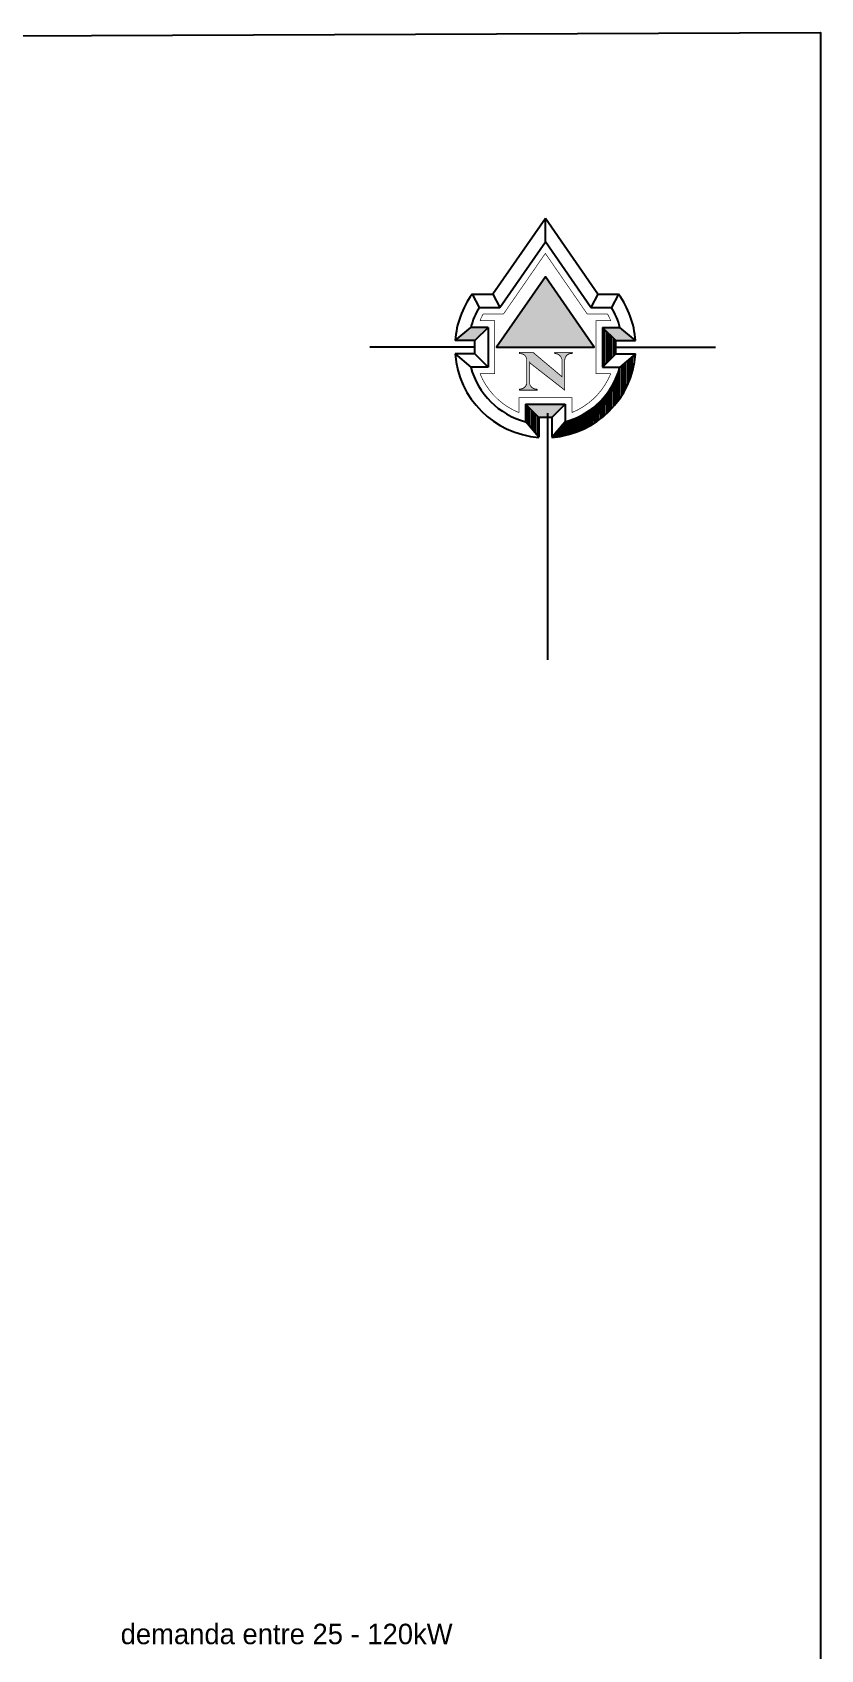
# Model space of a CAD drawing. Extents: x 604418 to 606014, y 1310869 to 1312555.
# Drawn here: x 605940.1 to 606013.8, y 1311136.3 to 1311287.5 of the extents above; entities that cross this region are included whole.
import ezdxf

# ---------------------------------------------------------------- set-up
doc = ezdxf.new("R2010")
doc.units = 0
doc.header["$MEASUREMENT"] = 0
doc.layers.get('0').update_dxf_attribs({"color": 10})
doc.layers.add('0.CARTOGRAFIA', color=8, linetype='Continuous')
doc.layers.add('NORTE', color=1, linetype='Continuous')
doc.layers.add('1-Cartografia', color=7, linetype='Continuous', lineweight=13)

# ---------------------------------------------------------------- blocks, each defined once
blk = doc.blocks.new('*X1896')
at = {"color": 0}
for p, q in [((38.73, 173.35), (38.68, 173.35)), ((38.81, 173.33), (38.72, 173.33)), ((38.89, 173.3), (38.76, 173.3)), ((38.97, 173.28), (38.79, 173.28)), ((39.04, 173.26), (38.83, 173.26)), ((39.11, 173.24), (38.86, 173.24)), ((39.18, 173.22), (38.9, 173.22)), ((39.24, 173.2), (38.93, 173.2)), ((39.3, 173.18), (38.97, 173.18)), ((39.36, 173.16), (39, 173.16)), ((39.42, 173.14), (39.03, 173.14)), ((39.48, 173.12), (39.07, 173.12)), ((39.54, 173.1), (39.1, 173.1)), ((39.59, 173.08), (39.13, 173.08)), ((39.64, 173.06), (39.16, 173.06)), ((39.7, 173.04), (39.19, 173.04)), ((39.75, 173.02), (39.22, 173.02)), ((39.8, 173), (39.25, 173)), ((39.85, 172.98), (39.28, 172.98)), ((39.89, 172.96), (39.31, 172.96)), ((39.94, 172.94), (39.34, 172.94)), ((39.99, 172.92), (39.37, 172.92)), ((40.03, 172.9), (39.4, 172.9)), ((40.08, 172.88), (39.43, 172.88)), ((40.12, 172.86), (39.46, 172.86)), ((40.16, 172.84), (39.49, 172.84)), ((40.21, 172.82), (39.52, 172.82)), ((40.25, 172.8), (39.54, 172.8)), ((40.29, 172.78), (39.57, 172.78)), ((40.33, 172.76), (39.6, 172.76)), ((40.37, 172.74), (39.63, 172.74)), ((40.41, 172.72), (39.65, 172.72)), ((40.44, 172.7), (39.68, 172.7)), ((40.48, 172.67), (39.7, 172.67)), ((40.52, 172.65), (39.73, 172.65)), ((40.56, 172.63), (39.76, 172.63)), ((40.59, 172.61), (39.78, 172.61)), ((40.63, 172.59), (39.81, 172.59)), ((40.66, 172.57), (39.83, 172.57)), ((40.7, 172.55), (39.86, 172.55)), ((40.73, 172.53), (39.88, 172.53)), ((40.77, 172.51), (39.91, 172.51)), ((40.8, 172.49), (39.93, 172.49)), ((40.83, 172.47), (39.95, 172.47)), ((40.87, 172.45), (39.98, 172.45)), ((40.9, 172.43), (40, 172.43)), ((40.93, 172.41), (40.02, 172.41)), ((40.96, 172.39), (40.05, 172.39)), ((41, 172.37), (40.07, 172.37)), ((41.03, 172.35), (40.09, 172.35)), ((41.06, 172.33), (40.12, 172.33)), ((41.09, 172.31), (40.14, 172.31)), ((41.12, 172.29), (40.16, 172.29)), ((41.15, 172.27), (40.18, 172.27)), ((41.18, 172.25), (40.2, 172.25)), ((41.21, 172.23), (40.23, 172.23)), ((41.23, 172.21), (40.25, 172.21)), ((41.26, 172.19), (40.27, 172.19)), ((41.29, 172.17), (40.29, 172.17)), ((41.32, 172.15), (40.31, 172.15)), ((41.35, 172.13), (40.33, 172.13)), ((41.37, 172.11), (40.35, 172.11)), ((41.4, 172.09), (40.37, 172.09)), ((41.43, 172.07), (40.39, 172.07)), ((41.45, 172.05), (40.41, 172.05)), ((41.48, 172.02), (40.43, 172.02)), ((41.51, 172), (40.45, 172)), ((41.53, 171.98), (40.47, 171.98)), ((41.56, 171.96), (40.49, 171.96)), ((41.58, 171.94), (40.51, 171.94)), ((41.61, 171.92), (40.53, 171.92)), ((41.63, 171.9), (40.55, 171.9)), ((41.66, 171.88), (40.57, 171.88)), ((41.68, 171.86), (40.59, 171.86)), ((41.71, 171.84), (40.61, 171.84)), ((41.73, 171.82), (40.63, 171.82)), ((41.75, 171.8), (40.65, 171.8)), ((41.78, 171.78), (40.66, 171.78)), ((41.8, 171.76), (40.68, 171.76)), ((41.82, 171.74), (40.7, 171.74)), ((41.85, 171.72), (40.72, 171.72)), ((41.87, 171.7), (40.74, 171.7)), ((41.89, 171.68), (40.75, 171.68)), ((41.92, 171.66), (40.77, 171.66)), ((41.94, 171.64), (40.79, 171.64)), ((41.96, 171.62), (40.81, 171.62)), ((41.98, 171.6), (40.82, 171.6)), ((42, 171.58), (40.84, 171.58)), ((42.03, 171.56), (40.86, 171.56)), ((42.05, 171.54), (40.87, 171.54)), ((42.07, 171.52), (40.89, 171.52)), ((42.09, 171.5), (40.91, 171.5)), ((42.11, 171.48), (40.92, 171.48)), ((42.13, 171.46), (40.94, 171.46)), ((42.15, 171.44), (40.96, 171.44)), ((42.17, 171.42), (40.97, 171.42)), ((42.19, 171.39), (40.99, 171.39)), ((42.21, 171.37), (41, 171.37)), ((42.23, 171.35), (41.02, 171.35)), ((42.25, 171.33), (41.04, 171.33)), ((42.27, 171.31), (41.05, 171.31)), ((42.29, 171.29), (41.07, 171.29)), ((42.31, 171.27), (41.08, 171.27)), ((42.33, 171.25), (41.1, 171.25)), ((42.35, 171.23), (41.11, 171.23)), ((42.37, 171.21), (41.13, 171.21)), ((42.38, 171.19), (41.14, 171.19)), ((42.4, 171.17), (41.16, 171.17)), ((42.42, 171.15), (41.17, 171.15)), ((42.44, 171.13), (41.19, 171.13)), ((42.46, 171.11), (41.2, 171.11)), ((42.48, 171.09), (41.21, 171.09)), ((42.49, 171.07), (41.23, 171.07)), ((42.51, 171.05), (41.24, 171.05)), ((42.53, 171.03), (41.26, 171.03)), ((42.55, 171.01), (41.27, 171.01)), ((42.56, 170.99), (41.28, 170.99)), ((42.58, 170.97), (41.3, 170.97)), ((42.6, 170.95), (41.31, 170.95)), ((42.62, 170.93), (41.33, 170.93)), ((42.63, 170.91), (41.34, 170.91)), ((42.65, 170.89), (41.35, 170.89)), ((42.67, 170.87), (41.37, 170.87)), ((42.68, 170.85), (41.38, 170.85)), ((42.7, 170.83), (41.39, 170.83)), ((42.71, 170.81), (41.41, 170.81)), ((42.73, 170.79), (41.42, 170.79)), ((42.75, 170.76), (41.43, 170.76)), ((42.76, 170.74), (41.44, 170.74)), ((42.78, 170.72), (41.46, 170.72)), ((42.79, 170.7), (41.47, 170.7)), ((42.81, 170.68), (41.48, 170.68)), ((42.82, 170.66), (41.49, 170.66)), ((42.84, 170.64), (41.51, 170.64)), ((42.85, 170.62), (41.52, 170.62)), ((42.87, 170.6), (41.53, 170.6)), ((42.89, 170.58), (41.54, 170.58)), ((42.9, 170.56), (41.55, 170.56)), ((42.91, 170.54), (41.57, 170.54)), ((42.93, 170.52), (41.58, 170.52)), ((42.94, 170.5), (41.59, 170.5)), ((42.96, 170.48), (41.6, 170.48)), ((42.97, 170.46), (41.61, 170.46)), ((42.99, 170.44), (41.62, 170.44)), ((43, 170.42), (41.64, 170.42)), ((43.01, 170.4), (41.65, 170.4)), ((43.03, 170.38), (41.66, 170.38)), ((43.04, 170.36), (41.67, 170.36)), ((43.06, 170.34), (41.68, 170.34)), ((43.07, 170.32), (41.69, 170.32)), ((43.08, 170.3), (41.7, 170.3)), ((43.1, 170.28), (41.71, 170.28)), ((43.11, 170.26), (41.72, 170.26)), ((43.12, 170.24), (41.73, 170.24)), ((43.14, 170.22), (41.74, 170.22)), ((43.15, 170.2), (41.76, 170.2)), ((43.16, 170.18), (41.77, 170.18)), ((43.18, 170.16), (41.78, 170.16)), ((43.19, 170.13), (41.79, 170.13)), ((43.2, 170.11), (41.8, 170.11)), ((43.21, 170.09), (41.81, 170.09)), ((43.22, 170.07), (41.82, 170.07)), ((43.23, 170.05), (41.83, 170.05)), ((43.23, 170.03), (41.84, 170.03)), ((43.24, 170.01), (41.85, 170.01)), ((43.25, 169.99), (41.86, 169.99)), ((43.26, 169.97), (41.86, 169.97)), ((43.27, 169.95), (41.87, 169.95)), ((43.27, 169.93), (41.88, 169.93)), ((43.28, 169.91), (41.89, 169.91)), ((43.29, 169.89), (41.9, 169.89)), ((43.3, 169.87), (41.91, 169.87)), ((43.31, 169.85), (41.92, 169.85)), ((43.31, 169.83), (41.93, 169.83)), ((43.32, 169.81), (41.94, 169.81)), ((43.33, 169.79), (41.95, 169.79)), ((43.34, 169.77), (41.96, 169.77)), ((43.34, 169.75), (41.97, 169.75)), ((43.35, 169.73), (41.97, 169.73)), ((43.36, 169.71), (41.98, 169.71)), ((43.37, 169.69), (41.99, 169.69)), ((43.37, 169.67), (42, 169.67)), ((43.38, 169.65), (42.01, 169.65)), ((43.39, 169.63), (42.02, 169.63)), ((43.39, 169.61), (42.03, 169.61)), ((43.4, 169.59), (42.03, 169.59)), ((43.41, 169.57), (42.04, 169.57)), ((43.41, 169.55), (42.05, 169.55)), ((43.42, 169.53), (42.06, 169.53)), ((43.43, 169.51), (42.07, 169.51)), ((43.43, 169.48), (42.07, 169.48)), ((43.44, 169.46), (42.08, 169.46)), ((43.45, 169.44), (42.09, 169.44)), ((43.45, 169.42), (42.1, 169.42)), ((43.46, 169.4), (42.1, 169.4)), ((43.47, 169.38), (42.11, 169.38)), ((43.47, 169.36), (42.12, 169.36)), ((43.48, 169.34), (42.13, 169.34)), ((43.48, 169.32), (42.13, 169.32)), ((43.49, 169.3), (42.14, 169.3)), ((43.5, 169.28), (42.15, 169.28)), ((43.5, 169.26), (42.16, 169.26)), ((43.51, 169.24), (42.16, 169.24)), ((43.51, 169.22), (42.17, 169.22)), ((43.52, 169.2), (42.18, 169.2)), ((43.53, 169.18), (42.18, 169.18)), ((43.53, 169.16), (42.19, 169.16)), ((43.54, 169.14), (42.2, 169.14)), ((43.54, 169.12), (42.2, 169.12)), ((43.55, 169.1), (42.21, 169.1)), ((43.55, 169.08), (42.22, 169.08)), ((43.56, 169.06), (42.22, 169.06)), ((43.56, 169.04), (42.23, 169.04)), ((43.57, 169.02), (42.24, 169.02)), ((43.57, 169), (42.24, 169)), ((43.58, 168.98), (42.25, 168.98)), ((43.58, 168.96), (42.26, 168.96)), ((43.59, 168.94), (42.26, 168.94)), ((43.59, 168.92), (42.27, 168.92)), ((43.6, 168.9), (42.27, 168.9)), ((43.6, 168.88), (42.28, 168.88)), ((43.61, 168.85), (42.29, 168.85)), ((43.61, 168.83), (42.29, 168.83)), ((43.62, 168.81), (42.3, 168.81)), ((43.62, 168.79), (42.3, 168.79)), ((43.63, 168.77), (42.31, 168.77)), ((43.63, 168.75), (42.31, 168.75)), ((43.64, 168.73), (42.32, 168.73)), ((43.64, 168.71), (42.33, 168.71)), ((43.65, 168.69), (42.35, 168.69)), ((43.65, 168.67), (42.37, 168.67)), ((43.65, 168.65), (42.4, 168.65)), ((43.66, 168.63), (42.42, 168.63)), ((43.66, 168.61), (42.44, 168.61)), ((43.67, 168.59), (42.47, 168.59)), ((43.67, 168.57), (42.49, 168.57)), ((43.67, 168.55), (42.51, 168.55)), ((43.68, 168.53), (42.54, 168.53)), ((43.68, 168.51), (42.56, 168.51)), ((43.69, 168.49), (42.59, 168.49)), ((43.69, 168.47), (42.61, 168.47)), ((43.69, 168.45), (42.63, 168.45)), ((43.7, 168.43), (42.66, 168.43)), ((43.7, 168.41), (42.68, 168.41)), ((43.7, 168.39), (42.7, 168.39)), ((43.71, 168.37), (42.73, 168.37)), ((43.71, 168.35), (42.75, 168.35)), ((43.71, 168.33), (42.77, 168.33)), ((43.72, 168.31), (42.8, 168.31)), ((43.72, 168.29), (42.82, 168.29)), ((43.72, 168.27), (42.84, 168.27)), ((43.73, 168.25), (42.87, 168.25)), ((43.73, 168.22), (42.89, 168.22)), ((43.73, 168.2), (42.91, 168.2)), ((43.74, 168.18), (42.94, 168.18)), ((43.74, 168.16), (42.96, 168.16)), ((43.74, 168.14), (42.99, 168.14)), ((43.75, 168.12), (43.01, 168.12)), ((43.75, 168.1), (43.03, 168.1)), ((43.75, 168.08), (43.06, 168.08)), ((43.75, 168.06), (43.08, 168.06)), ((43.76, 168.04), (43.1, 168.04)), ((43.76, 168.02), (43.13, 168.02)), ((43.76, 168), (43.15, 168)), ((43.76, 167.98), (43.17, 167.98)), ((43.77, 167.96), (43.2, 167.96)), ((43.77, 167.94), (43.22, 167.94)), ((43.77, 167.92), (43.24, 167.92)), ((43.77, 167.9), (43.27, 167.9)), ((43.77, 167.88), (43.29, 167.88)), ((43.78, 167.86), (43.32, 167.86)), ((43.78, 167.84), (43.34, 167.84)), ((43.78, 167.82), (43.36, 167.82)), ((43.78, 167.8), (43.39, 167.8)), ((43.78, 167.78), (43.41, 167.78)), ((43.79, 167.76), (43.43, 167.76)), ((43.79, 167.74), (43.46, 167.74)), ((43.79, 167.72), (43.48, 167.72)), ((43.79, 167.7), (43.5, 167.7)), ((43.79, 167.68), (43.53, 167.68)), ((43.8, 167.66), (43.55, 167.66)), ((43.8, 167.64), (43.57, 167.64)), ((43.8, 167.62), (43.6, 167.62)), ((43.8, 167.59), (43.62, 167.59)), ((43.8, 167.57), (43.64, 167.57)), ((43.8, 167.55), (43.67, 167.55)), ((43.8, 167.53), (43.69, 167.53)), ((43.8, 167.51), (43.72, 167.51)), ((43.81, 167.49), (43.74, 167.49))]:
    blk.add_line(p, q, dxfattribs=at)
blk = doc.blocks.new('MAFEMOQUE')
at = {"linetype": 'Continuous'}
blk.add_hatch(color=7, dxfattribs=at).paths.add_polyline_path([(579131.19, 1339782.19), (579129.07, 1339782.19), (579129.08, 1339781.97, -0.41745), (579130.2, 1339781.13), (579130.2, 1339777.23, -0.359517), (579129.07, 1339776.41), (579129.07, 1339776.24), (579131.86, 1339776.24), (579131.86, 1339776.41, -0.390193), (579130.67, 1339777.29), (579130.67, 1339780.68), (579130.77, 1339780.48), (579136.19, 1339776.24), (579136.2, 1339780.97, -0.430408), (579137.37, 1339782.02), (579137.37, 1339782.19), (579134.6, 1339782.19), (579134.6, 1339782.01, -0.41042), (579135.78, 1339780.81), (579135.78, 1339778.33)])
at = {"color": 7, "linetype": 'Continuous'}
blk.add_line((579133.51, 1339772.58), (579133.51, 1339733.8), dxfattribs=at)
at = {"layer": 'NORTE', "color": 7}
for p, q in [((579133.15, 1339803.21), (579124.92, 1339791.29)), ((579133.15, 1339799.55), (579133.15, 1339803.25)), ((579141.38, 1339791.29), (579133.15, 1339803.21)), ((579126.01, 1339789.21), (579133.15, 1339799.55)), ((579140.29, 1339789.21), (579133.15, 1339799.55)), ((579133.15, 1339799.55), (579133.15, 1339799.55)), ((579121.64, 1339791.29), (579122.76, 1339789.21)), ((579121.64, 1339791.29), (579124.92, 1339791.29)), ((579122.76, 1339789.21), (579126.01, 1339789.21)), ((579124.92, 1339791.29), (579126.01, 1339789.21)), ((579141.38, 1339791.29), (579140.29, 1339789.21)), ((579140.29, 1339789.21), (579143.55, 1339789.21)), ((579141.38, 1339791.29), (579144.67, 1339791.29)), ((579144.67, 1339791.29), (579143.55, 1339789.21)), ((579118.98, 1339784.01), (579121.44, 1339786.09)), ((579122.07, 1339784.01), (579118.98, 1339784.01)), ((579124.15, 1339786.09), (579121.44, 1339786.09)), ((579124.15, 1339786.09), (579122.07, 1339784.01)), ((579124.15, 1339786.09), (579122.07, 1339784.01)), ((579122.07, 1339781.93), (579122.07, 1339784.01)), ((579124.15, 1339786.09), (579124.15, 1339779.85)), ((579142.16, 1339786.09), (579144.87, 1339786.09)), ((579142.16, 1339786.09), (579144.24, 1339784.01)), ((579142.16, 1339786.09), (579144.24, 1339784.01)), ((579142.16, 1339786.09), (579142.16, 1339779.85)), ((579142.19, 1339779.88), (579142.19, 1339786.06)), ((579142.52, 1339780.21), (579142.52, 1339785.73)), ((579142.85, 1339780.54), (579142.85, 1339785.4)), ((579143.18, 1339780.87), (579143.18, 1339785.07)), ((579143.51, 1339781.2), (579143.51, 1339784.74)), ((579143.84, 1339781.53), (579143.84, 1339784.41)), ((579144.17, 1339781.86), (579144.17, 1339784.08)), ((579144.24, 1339784.01), (579147.32, 1339784.01)), ((579144.24, 1339781.93), (579144.24, 1339784.01)), ((579147.32, 1339784.01), (579144.87, 1339786.09)), ((579122.07, 1339782.97), (579105.59, 1339782.97)), ((579118.98, 1339781.93), (579121.44, 1339779.85)), ((579122.07, 1339781.93), (579118.98, 1339781.93)), ((579122.07, 1339781.93), (579124.15, 1339779.85)), ((579144.24, 1339781.93), (579142.16, 1339779.85)), ((579144.24, 1339782.97), (579159.87, 1339782.97)), ((579144.24, 1339781.93), (579147.32, 1339781.93)), ((579147.32, 1339781.93), (579144.87, 1339779.85)), ((579146.81, 1339779.06), (579146.81, 1339781.5)), ((579147.14, 1339780.49), (579147.14, 1339781.78)), ((579124.15, 1339779.85), (579121.44, 1339779.85)), ((579142.16, 1339779.85), (579144.87, 1339779.85)), ((579144.83, 1339774.88), (579144.83, 1339779.7)), ((579145.16, 1339775.37), (579145.16, 1339780.09)), ((579145.49, 1339775.92), (579145.49, 1339780.37)), ((579145.82, 1339776.54), (579145.82, 1339780.65)), ((579146.15, 1339777.23), (579146.15, 1339780.93)), ((579146.48, 1339778.05), (579146.48, 1339781.21)), ((579143.51, 1339773.24), (579143.51, 1339776.66)), ((579143.84, 1339773.61), (579143.84, 1339777.24)), ((579144.17, 1339774), (579144.17, 1339777.9)), ((579144.5, 1339774.42), (579144.5, 1339778.69)), ((579130.03, 1339774), (579136.27, 1339774)), ((579130.03, 1339774), (579130.03, 1339771.25)), ((579130.03, 1339774), (579132.11, 1339771.92)), ((579130.03, 1339774), (579132.11, 1339771.92)), ((579130.29, 1339770.98), (579130.29, 1339773.74)), ((579134.19, 1339771.92), (579136.27, 1339774)), ((579136.27, 1339774), (579136.27, 1339771.25)), ((579141.2, 1339771.26), (579141.2, 1339773.89)), ((579141.53, 1339771.49), (579141.53, 1339774.2)), ((579141.86, 1339771.74), (579141.86, 1339774.53)), ((579142.19, 1339772), (579142.19, 1339774.88)), ((579142.52, 1339772.28), (579142.52, 1339775.26)), ((579142.85, 1339772.58), (579142.85, 1339775.68)), ((579143.18, 1339772.9), (579143.18, 1339776.15)), ((579132.11, 1339768.84), (579130.03, 1339771.29)), ((579130.62, 1339770.59), (579130.62, 1339773.41)), ((579130.95, 1339770.2), (579130.95, 1339773.08)), ((579131.28, 1339769.81), (579131.28, 1339772.75)), ((579131.62, 1339769.43), (579131.62, 1339772.42)), ((579131.95, 1339769.04), (579131.95, 1339772.09)), ((579132.11, 1339771.92), (579132.11, 1339768.8)), ((579134.19, 1339771.92), (579132.11, 1339771.92)), ((579134.19, 1339771.92), (579134.19, 1339768.8)), ((579134.19, 1339768.84), (579136.27, 1339771.29)), ((579136.24, 1339769.1), (579136.24, 1339771.24)), ((579136.57, 1339769.18), (579136.57, 1339771.34)), ((579136.9, 1339769.27), (579136.9, 1339771.44)), ((579137.23, 1339769.36), (579137.23, 1339771.55)), ((579137.56, 1339769.46), (579137.56, 1339771.67)), ((579137.89, 1339769.58), (579137.89, 1339771.81)), ((579138.22, 1339769.7), (579138.22, 1339771.95)), ((579138.55, 1339769.83), (579138.55, 1339772.11)), ((579138.88, 1339769.97), (579138.88, 1339772.28)), ((579139.21, 1339770.12), (579139.21, 1339772.47)), ((579139.54, 1339770.28), (579139.54, 1339772.66)), ((579139.87, 1339770.45), (579139.87, 1339772.88)), ((579140.2, 1339770.64), (579140.2, 1339773.1)), ((579140.53, 1339770.83), (579140.53, 1339773.35)), ((579140.86, 1339771.04), (579140.86, 1339773.61)), ((579134.26, 1339768.81), (579134.26, 1339768.91)), ((579134.59, 1339768.84), (579134.59, 1339769.3)), ((579134.92, 1339768.87), (579134.92, 1339769.69)), ((579135.25, 1339768.92), (579135.25, 1339770.08)), ((579135.58, 1339768.97), (579135.58, 1339770.47)), ((579135.91, 1339769.03), (579135.91, 1339770.86))]:
    blk.add_line(p, q, dxfattribs=at)
at = {"layer": 'NORTE', "color": 7, "const_width": 0.104}
for points in [[(579123.36, 1339788.17, 0.025911), (579122.88, 1339787.13), (579125.19, 1339787.13), (579125.19, 1339778.81), (579122.88, 1339778.81, 0.202993), (579128.99, 1339772.69), (579128.99, 1339775.04), (579137.32, 1339775.04), (579137.32, 1339772.69, 0.202993), (579143.43, 1339778.81), (579141.12, 1339778.81), (579141.12, 1339787.13), (579143.43, 1339787.13, 0.025911), (579142.94, 1339788.17), (579139.75, 1339788.17), (579133.15, 1339797.72), (579126.56, 1339788.17)], [(579129.07, 1339776.24), (579129.07, 1339776.41, 0.359517), (579130.2, 1339777.23), (579130.2, 1339781.13, 0.41745), (579129.08, 1339781.97), (579129.07, 1339782.19), (579131.19, 1339782.19), (579135.78, 1339778.33), (579135.78, 1339780.81, 0.41042), (579134.6, 1339782.01), (579134.6, 1339782.19), (579137.37, 1339782.19), (579137.37, 1339782.02, 0.430408), (579136.2, 1339780.97), (579136.19, 1339776.24), (579130.77, 1339780.48), (579130.67, 1339780.68), (579130.67, 1339777.29, 0.390193), (579131.86, 1339776.41), (579131.86, 1339776.24)], [(579129.09, 1339776.2), (579129.09, 1339776.37, 0.359517), (579130.22, 1339777.19), (579130.22, 1339781.08, 0.41745), (579129.09, 1339781.93), (579129.09, 1339782.15), (579131.2, 1339782.15), (579135.79, 1339778.29), (579135.79, 1339780.77, 0.41042), (579134.61, 1339781.97), (579134.61, 1339782.15), (579137.38, 1339782.15), (579137.38, 1339781.97, 0.430408), (579136.21, 1339780.93), (579136.2, 1339776.2), (579130.79, 1339780.43), (579130.68, 1339780.64), (579130.68, 1339777.25, 0.390193), (579131.88, 1339776.37), (579131.88, 1339776.2)]]:
    blk.add_lwpolyline(points, format="xyb", close=True, dxfattribs=at)
at = {"layer": 'NORTE', "color": 7}
blk.add_lwpolyline([(579127.95, 1339782.97), (579127.95, 1339782.97), (579138.36, 1339782.97), (579138.36, 1339782.97), (579140.81, 1339782.97), (579133.15, 1339794.06), (579125.49, 1339782.97)], close=True, dxfattribs=at)
blk.add_lwpolyline([(579134.26, 1339768.91), (579136.27, 1339771.25, 0.207376), (579143.84, 1339777.24, -0.200643), (579138.55, 1339769.83, -0.0872), (579134.19, 1339768.84, -0.024656)], format="xyb", dxfattribs=at)
for radius, start, end in [(14.21, 144.1347, 175.8002), (12.13, 149.0148, 165.0837), (12.13, 14.9163, 30.9852), (14.21, 4.1998, 35.8653), (14.21, 184.1998, 265.8002), (14.21, 274.1998, 355.8002), (14.21, 274.1998, 355.8002), (12.13, 194.9163, 255.0837), (12.13, 284.9163, 345.0837)]:
    blk.add_arc((579133.15, 1339782.97), radius, start, end, dxfattribs=at)
for points in [[(579125.49, 1339782.97), (579133.15, 1339794.06), (579140.81, 1339782.97), (579133.15, 1339794.06)], [(579118.98, 1339784.01), (579121.44, 1339786.09), (579122.07, 1339784.01), (579124.15, 1339786.09)], [(579142.16, 1339786.09), (579144.87, 1339786.09), (579144.17, 1339784.08), (579147.32, 1339784.01)], [(579130.03, 1339774), (579132.11, 1339771.92), (579136.27, 1339774), (579134.19, 1339771.92)]]:
    blk.add_solid(points, dxfattribs=at)
at = {"layer": 'NORTE', "color": 7, "linetype": 'Continuous', "xscale": 1.625702399760485, "yscale": 1.625702399760485, "zscale": 1.625702399760485, "rotation": 270}
blk.add_blockref('*X1896', (578862, 1339840.06), dxfattribs=at)

msp = doc.modelspace()

# ---------------------------------------------------------------- linework, layer by layer
at = {"ltscale": 0.25}
msp.add_lwpolyline([(606013.76, 1310913.53), (605408.21, 1310911.04), (605408.21, 1311284.99), (606013.76, 1311287.48)], close=True, dxfattribs=at)

# ---------------------------------------------------------------- block references
at = {"layer": '0.CARTOGRAFIA', "color": 7, "linetype": 'Continuous', "xscale": 0.5945298128028028, "yscale": 0.5945298128028028, "zscale": 0.5945298128028028}
msp.add_blockref('MAFEMOQUE', (261676.11, 514717.13), dxfattribs=at)

# ---------------------------------------------------------------- texts
at = {"layer": '1-Cartografia', "color": 7}
msp.add_text('demanda entre 25 - 120kW', height=1.9139, dxfattribs=at).set_placement((605948.35, 1311136.8))

doc.saveas('drawing.dxf')
